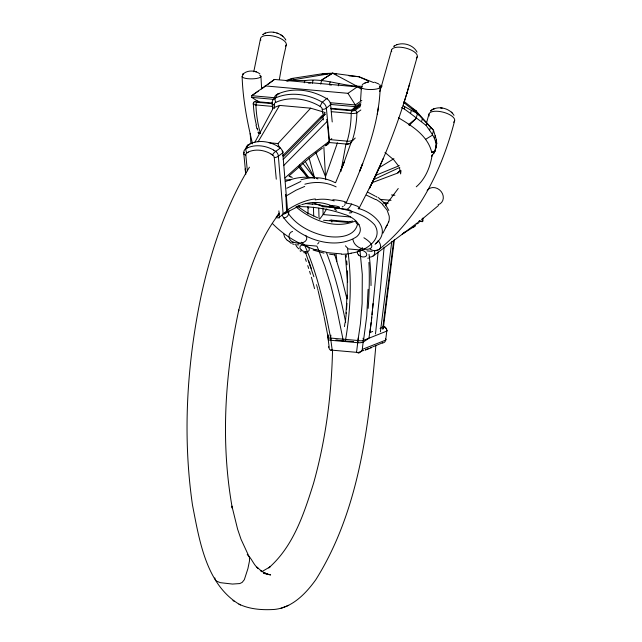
<?xml version="1.0" encoding="UTF-8"?>
<svg xmlns="http://www.w3.org/2000/svg" width="642" height="642" viewBox="0 0 642 642"><rect width="100%" height="100%" fill="white"/><g stroke="black" fill="none" stroke-linecap="round" stroke-linejoin="round"><path stroke-width="0.96" d="M356.567 352.073L358.364 337.604M368.091 289.325L366.751 316.105L363.324 342.001L368.917 338.27L371.333 321.811L373.05 303.546M332.54 349.762C331.593 394.83 325.719 439.939 313.521 483.386C303.987 513.664 293.41 546.374 268.733 567.905L269.961 566.926L261.727 571.717M307.959 206.716L308.056 214.139M327.179 98.282L327.091 98.764M347.218 298.795L347.314 270.788M361.422 87.16L360.555 100.505M347.065 295.151L345.966 313.352M380.216 87.103C378.997 127.79 362.361 165.917 346.295 202.607M346.977 303.353L346.544 309.532M375.859 345.557C368.821 425.622 359.44 510.093 315.856 579.638C305.857 593.577 292.158 607.902 274.054 609.467C262.265 610.157 249.73 609.338 238.952 604.122M384.101 247.25L380.706 285.513L375.482 333.96M378.098 251.961L372.697 308.417M346.287 312.654L345.837 317.389M431.954 156.15C430.052 167.498 425.181 179.19 416.265 186.814M345.757 318.183L345.316 322.164M288.9 210.849L288.571 213.818C297.214 225.992 311.691 233.102 326.008 236.152C336.729 238.086 353.734 237.612 357.345 224.949M372.023 314.556L372.408 311.049M371.437 319.828L371.734 317.188M371.14 322.461L370.025 332.147M432.17 154.722L431.793 156.166L435.164 150.934L436.753 143.343L436.367 139.812L433.543 130.326L415.864 110.713L404.187 101.556M283.419 214.147A4.43 3.844 43.7 0 0 286.549 211.194L285.883 195.441A4.43 3.844 44 0 0 285.505 194.349M382.64 329.177L393.65 240.83M383.258 328.921L394.397 239.586M380.401 331.826L391.764 241.593M352.972 239.554C355.379 254.007 385.858 251.536 363.886 237.749M356.535 352.33L332.203 350.179M344.481 326.609L344.995 322.774M279.358 79.48L282.271 62.836L286.3 44.828M377.279 114.075L378.459 106.925M253.767 71.776L260.564 38.408M343.061 341.143A4.43 1.14 -0.4 0 0 343.237 341.207L343.775 341.351A4.47 1.14 -0.4 0 0 344.561 341.496L357.626 342.692L360.427 323.793L362.128 303.457L362.297 274.319L359.897 249.963L362.489 247.692M431.544 152.627L435.164 150.934L436.753 143.343M345.276 341.584C350.556 311.049 352.145 279.583 347.547 248.855L359.897 249.955M340.91 171.478L345.958 144.049M401.001 170.579L400.624 173.934L399.605 168.381M328.552 142.741L329.426 140.325L326.385 108.201A6.685 5.449 43.7 0 0 322.356 102.239M330.895 335.148L330.598 338.061L332.171 349.89M304.292 82.794L304.846 80.627C324.242 77.714 342.579 86.526 361.936 86.285M312.285 83.291L313.015 80.435M320.679 84.086L321.73 79.977L332.556 73.212L358.894 76.727L373.684 82.585M330.165 81.967L329.426 84.824L331.408 85.049M338.326 85.843L338.88 83.677M436.014 146.199C436.263 138.158 430.292 131.779 426.144 125.415C418.809 119.902 411.715 114.268 404.219 108.907L404.781 106.741L403.232 105.818M410.607 113.241L411.337 110.376L404.781 106.741M409.139 125.455L416.185 118.401L417.452 113.465L415.864 110.713L411.538 108.338M421.617 121.531L422.356 118.674L417.452 113.465L403.385 102.23M426.144 125.415L426.705 123.248L422.356 118.674M429.715 130.013L430.445 127.156L426.705 123.248M434.554 138.311L435.292 135.454M435.814 141.978L436.367 139.812M434 153.326L434.49 151.424M391.548 50.092L381.188 87.031M417.276 56.592L406.747 93.708L409.781 83.54M346.881 144.225A4.502 1.132 -68.3 0 1 347.153 141.24L347.202 141.152A113.321 102.471 55.2 0 0 351.23 113.449A2.207 0.698 -84.1 0 1 351.968 110.785A2.199 0.57 -0.4 0 0 354.809 110.424L360.363 106.572M426.641 122.486L428.968 114.067M454.64 120.768C442.129 169.384 419.17 217.132 379.366 249.176C376.782 251.503 372.753 251.078 370.129 249.04M403.874 102.913L407.044 92.713C397.077 125.68 384.654 157.932 369.294 188.772L383.226 158.558M379.743 91.589L381.476 86.044M351.407 141.641L344.128 162.153L335.573 182.729M325.799 144.956A4.398 3.627 37.1 0 0 329.129 141.368L327.227 121.354A3.33 2.753 37.1 0 0 326.473 119.573M337.443 142.853L325.502 176.694L325.719 179.648M388.635 221.955L383.001 233.07M435.075 149.578L436.432 146.007M374.101 178.877L378.973 168.292M374.463 178.131L358.709 208.971M272.681 108.915L272.144 103.298A6.693 5.762 32.8 0 1 275.458 97.945L277.44 94.205C293.242 86.863 312.052 89.88 326.65 98.635A6.251 5.088 43.8 0 1 327.805 99.438A6.741 5.489 43.8 0 1 330.59 104.582L332.227 121.948M245.685 173.011L243.759 153.141A5.874 5.112 33.5 0 1 246.127 148.551L248.061 145.028L249.874 144.081M254.946 142.115L273.38 107.856L279.599 105.4L310.664 108.185L324.242 112.214M272.537 102.592L272.144 103.298A3.379 1.517 -5.4 0 0 274.182 104.943L274.535 108.418M244.289 152.218L243.759 153.141A3.403 1.629 -0.1 0 0 245.814 155.027M242.443 74.841C246.359 69.801 255.195 70.066 259.89 73.87M258.076 141.778L279.599 105.4M387.391 224.933L385.521 227.798M242.564 74.632L243.149 73.83L242.628 74.52M249.465 167.193C225.743 206.034 211.33 249.85 201.516 294.076L201.179 295.585C186.87 364.247 182.416 435.509 192.488 505.085C199.501 540.805 206.058 585.103 240.429 604.997M276.277 179.206L274.262 157.563A3.001 2.48 37.1 0 0 272.69 155.123C273.067 150.966 284.735 147.796 278.026 146.601M398.249 188.491L385.393 205.713M280.064 147.949L280.121 147.869A5.906 4.839 46.6 0 1 282.713 152.796A3.451 1.42 -9.4 0 0 282.151 151.135M359.063 208.65L359.079 207.575L357.714 206.347L351.647 204.068L349.368 207.47L347.105 209.388L339.016 208.337L334.354 208.907L336.376 210.528M362.184 85.001C362.537 83.115 370.522 81.414 368.372 82.032M279.647 213.112L276.172 217.333L279.11 213.738C257.209 242.002 246.865 277.2 238.471 311.426L238.8 309.925C224.812 374.832 220.543 442.651 232.324 508.247L231.931 506.145L237.596 529.16L241.015 539.224L249.449 557.489L249.497 560.867L247.916 568.635L244.329 579.694L242.13 582.43L239.771 583.562L232.46 584.059L220.391 582.679L216.482 581.114L215.455 580.047L214.781 577.88M319.612 219.259L323.103 214.548L350.46 216.996M269.006 142.757L277.954 143.559L310.664 108.185M344.272 205.432L345.107 204.533M375.072 244.393L377.544 241.817M305.712 235.325L306.699 237.315L306.643 239.362L305.56 241.071L303.53 242.411L298.658 243.374L293.145 242.162L291.027 243.27L290.007 242.355M282.632 155.789L325.149 112.486M283.483 156.648L325.301 114.059L320.968 117.863M399.059 171.671L400.086 170.628M283.146 159.425L323.111 118.842M283.756 165.5L327.227 121.354M430.67 110.922L431.753 109.975L430.678 110.93C437.435 105.071 449.44 107.976 454.006 115.311M304.846 80.627L290.296 80.242L332.556 73.212L323.568 73.565L292.19 78.412L290.296 80.242L286.83 81.301M375.843 243.422C392.824 229.403 372.946 211.836 358.124 208.417M351.198 110.593L355.299 106.66L361.021 102.696M284.936 178.003L306.611 158.526L329.129 141.376M288.868 176.06L305.616 161.23L316.819 152.258M438.438 205.536L421.722 219.516M326.971 144.827L326.457 145.228M326.385 108.201L330.59 104.582M379.366 249.176C382.07 246.761 379.887 242.724 378.082 240.453M351.487 110.93L360.844 104.213M263.308 34.187L262.755 34.636C269.664 29.644 280.706 32.333 285.409 39.21M355.259 138.03L351.944 141.36A7.062 6.211 57.4 0 1 351.615 141.906A7.383 6.5 57.3 0 1 350.981 142.644L350.267 143.302M327.059 98.21L322.356 102.239C308.353 94.125 290.593 91.316 275.458 97.953M348.421 143.495L347.595 144.169L329.619 142.556M394.292 45.951L393.747 46.393C400.945 41.192 413.039 44.186 417.027 52.114M408.416 124.652L416.185 118.401M278.355 156.231L282.753 152.804L287.544 210.504L283.138 213.786L278.355 156.231A5.874 4.807 46.2 0 0 275.434 151.175L273.661 150.156M413.328 227.292L414.973 226.024L403.104 233.6M413.946 226.819L415.591 225.551M417.733 222.597L373.114 256.062M267.979 84.367L274.447 79.448L357.281 86.863L361.51 89.15M360.507 104.855L351.848 110.922M316.209 152.7L322.428 148.085M274.447 79.448L251.744 95.682L251.76 97.391L260.082 102.744M329.426 140.325L331.802 138.608M397.896 172.666L399.204 171.719L397.871 172.666M360.523 104.975L358.822 106.195M358.397 106.492L352.386 110.737M258.277 91.148L251.744 95.682L274.648 97.736M261.543 88.885L265.627 86.044M256.351 124.789A101.396 91.686 55.2 0 1 253.341 103.474A2.175 1.966 55.2 0 1 255.42 101.532L257.001 100.425M254.176 102.929L253.389 103.482A4.398 1.132 -0.4 0 0 255.981 104.927L272.834 106.436M258.758 102.399L257.49 101.709L258.269 101.171M265.138 85.908L347.972 93.323L357.281 86.863M361.823 100.417L355.291 104.951L330.397 102.72M360.844 109.991L356.88 112.743A4.398 1.132 -0.4 0 1 351.198 113.449L331.36 111.676M285.963 196.091L296.131 190.152L304.709 186.429M286.573 210.496C295.224 204.814 304.91 200.063 315.342 198.924M327.572 143.688L328.038 143.391M328.503 143.094L328.969 142.797M321.73 79.977L332.628 73.22L336.44 74.071M329.731 220.286L330.991 220.094A3.202 0.538 1.6 0 0 331.609 220.15L349.93 221.803M379.43 167.522L393.923 158.678M425.461 139.426L432.275 135.261L433.543 130.326L430.445 127.156M286.838 188.226L300.825 181.469M342.186 206.949L343.189 206.363M288.723 80.427L292.19 78.412L293.996 79.094M321.867 74.52L323.568 73.565L327.492 73.918M288.675 211.314L298.843 206.122M355.251 221.049C335.116 229.651 311.683 220.318 295.97 206.844M246.143 148.575L247.74 147.837M355.74 107.246L359.311 105.497M373.516 179.672L399.805 167.418M328.479 336.986L327.885 337.259L329.089 346.431M330.919 350.155L331.529 349.882M248.414 152.13L246.961 152.828A3.459 1.846 60 0 1 246.175 148.615M378.298 249.818L375.787 250.428M274.206 104.919A3.379 2.793 37.1 0 1 275.803 102.343C290.096 95.963 306.932 98.659 320.149 106.395M382.993 327.219L383.731 326.914A3.017 0.498 1.6 0 0 383.37 326.433L382.969 326.337M375.45 175.459L399.34 165.652M431.496 152.443L435.164 150.934M380.04 328.439L381.517 327.829M376.172 345.452L382.399 342.884A3.001 0.498 1.6 0 0 382.351 342.507M292.583 231.369C287.247 232.99 288.274 240.59 293.113 242.146M375.393 345.773L373.066 346.72M372.689 331.441L369.776 332.62M296.748 206.531L300.448 205.127M372.296 347.033L370.747 347.651M285.521 181.509C294.646 177.706 304.87 176.028 314.62 178.091M365.683 82.69L364.961 82.97M367.681 348.871L368.452 348.566M366.919 349.176L365.402 349.77M365.29 350.099L371.509 347.659M280.771 608.407L288.691 605.334M363.894 350.347L362.393 350.925M361.655 351.206L358.027 352.578M371.413 182.93L398.361 172.826M325.711 145.606L325.727 145.598A3.708 3.049 36.8 0 1 325.037 145.758M285.778 80.627L292.19 78.412M397.591 44.386L396.868 44.619M339.273 207.679L336.673 207.968L322.926 206.652L313.168 202.623M301.676 204.726C312.654 201.018 325.229 201.805 335.276 207.759M349.681 221.739L352.586 221.008M279.326 217.782L278.869 210.889M367.545 82.184L367.794 82.128M367.754 258.22L368.652 258.044M350.917 253.084C363.87 252.097 384.221 239.747 374.639 224.861C361.085 210.038 339.137 208.586 320.51 205.215M285.69 179.953L290.698 179.92M332.612 73.22L356.952 86.213L362.056 88.307M296.628 206.58C312.863 206.523 329.29 208.851 344.577 214.444C353.493 216.627 366.662 227.709 356.864 236.577C333.832 251.953 295.689 237.564 282.167 215.311M349.288 212.943C355.042 213.16 349.954 209.348 347.009 209.42M341.504 253.919L326.272 252.555M379.871 86.558L381.862 86.582M372.191 251.383L366.919 250.87M296.829 244.795L298.867 244.851M353.517 341.544L351.455 341.456A27.269 4.984 1.2 0 1 348.301 341.247L342.603 340.758M263.774 573.162L265.555 573.258M306.788 253.084L303.746 252.627M308.288 83.043L310.287 83.171M347.258 141.16L331.28 139.731M301.379 242.227L304.541 245.003L316.891 246.111L318.167 249.024L324.868 266.342L330.702 284.92L336.938 309.637L343.43 341.416L344.192 341.464A4.47 1.14 -0.4 0 0 345.115 341.48L345.958 341.448A4.43 1.14 -0.4 0 0 346.263 341.432M357.65 342.692L358.372 342.74A4.43 1.132 -0.5 0 0 362.955 342.186M349.079 75.844L358.894 76.727L368.693 81.141M251.76 97.391L273.661 99.358M330.413 104.429L355.299 106.66L355.291 104.951L347.972 93.323M257.49 101.709L272.377 103.041M330.919 108.281L352.747 110.239M272.593 103.675L256.712 102.247A2.199 0.57 -0.4 0 1 255.428 101.524M331.136 108.907L351.968 110.777M391.492 194.943L394.886 195.248M380.152 199.365L391.05 200.336M383.82 202.824L387.222 203.129M383.242 202.976L388.113 203.41M418.407 221.281L422.396 221.642L423.006 221.008L422.853 218.071M323.568 220.254L348.518 222.485M276.445 217.726L277.962 217.863A4.807 3.94 36.3 0 0 279.318 217.766M357.987 340.517L330.598 338.061A4.165 0.907 -6.4 0 1 327.757 337.267M343.454 341.416L331.079 340.316C324.9 307.919 318.015 275.274 304.533 245.003M331.031 340.308L330.461 340.244A4.43 1.14 -0.3 0 1 328.222 339.417M305.568 203.53L312.51 204.228M344.465 202.816L351.591 204.052M329.603 254.216L335.028 254.89M264.175 573.499L270.627 574.951L263.661 572.841L267.136 573.884M337.122 340.156L335.838 339.963M413.881 110.408L415.864 110.713L418.367 115.014M274.391 32.453L273.315 32.285M374.535 82.184L378.66 83.917M323.929 253.133L313.152 250.051M316.289 178.468L317.95 178.893M292.511 243.92L294.237 244.401M315.904 249.955C299.629 244.682 284.334 235.783 272.385 223.472M276.911 33.095L277.97 33.464M419.748 220.631L422.396 221.642L422.235 218.705M379.229 84.784L382.006 85.884M366.494 195.184L375.554 199.542M317.581 217.766L307.077 212.767L298.185 206.836M367.794 192.191L375.153 196.075M401.547 107.615L404.219 108.907M289.919 241.89L289.51 241.689M411.337 110.376L417.452 113.465M289.486 176.341L290.778 177.031M290.962 176.775L292.246 177.465M289.309 241.585L288.362 241.031M398.489 117.799C411.995 125.848 427.652 135.671 431.649 151.977M271.076 154.16L272.69 155.131M265.395 573.37L260.323 570.481L261.784 571.332L256.896 567.143L257.98 568.29C253.365 564.583 251.76 558.211 247.21 554.616M232.934 600.559L234.394 601.418M280.498 34.644L281.453 35.23M300.039 250.837L300.929 251.415M288.001 240.79L287.488 240.413M384.983 152.435L393.803 159.858L398.409 165.837M378.234 197.519L384.606 203.145M282.945 36.337L282.087 35.671M287.319 240.285L286.773 239.827M452.161 112.831L451.374 112.101M286.669 239.731L284.631 237.107L283.716 234.081M382.471 204.517L387.086 210.054L389.156 215.969A61.544 29.428 1.4 0 1 388.739 221.963M298.723 166.904L307.847 177.569M299.124 166.671L307.991 177.481M302.799 163.277L314.636 178.091L309.099 157.972M299.533 164.97L308.361 177.16M385.12 203.843L388.819 210.472M305.343 161.543L314.636 178.091M285.578 39.523L285.851 40.085M258.565 132.557L258.798 133.022A7.062 6.468 48.6 0 0 259.047 133.464M315.928 152.66L325.502 176.694L323.857 146.761M305.351 252.049L313.866 276.75M326.601 252.98C335.276 275.338 340.942 298.723 345.645 322.188M334.602 254.449L340.766 274.343L346.913 298.819M308.569 260.492L311.282 268.452M287.496 211.467L288.571 213.818A4.422 3.748 -30.3 0 1 283.331 217.903M277.954 143.559L279.093 147.259M316.546 284.711L316.763 285.513M316.979 286.316L317.405 287.921M317.621 288.731L318.039 290.353M256.014 125.134L256.952 128.761M318.247 291.163L323.889 315.679M252.555 143.856C247.162 121.787 242.861 99.309 242.122 76.55M324.066 316.554L328.439 338.88M331.585 220.158L331.89 222.108M336.103 254.264L336.873 261.286M346.11 254.73L346.367 257.169M245.164 168.934L245.742 174.6M247.347 170.812L245.822 155.019A3.001 2.48 37.1 0 1 246.961 152.828M322.252 109.3L322.653 113.49M322.854 115.608L323.263 119.902M345.308 255.388L347.643 282.191M346.704 260.917L346.993 264.801M261.647 88.813L260.917 76.358M250.187 133.552L250.942 143.736M329.033 347.523L329.041 347.667A4.59 3.499 -36 0 0 330.823 350.235A4.807 0.794 1.5 0 0 332.179 350.331M319.058 218.545L318.721 208.225M313.713 216.001L313.44 207.23M323.135 214.484L322.91 208.128M342.619 340.75A34.548 6.316 1.2 0 1 337.09 340.164M379.703 86.285A9.397 2.407 -0.4 0 1 370.153 89.543A9.397 2.407 -0.4 0 1 362.457 86.084M332.869 199.694A9.381 1.196 7.8 0 1 343.069 201.219A9.381 1.196 7.8 0 1 345.902 202.88M248.085 145.052A3.467 1.854 56.9 0 1 249.778 144.795M245.91 148.463A5.906 5.152 33.7 0 1 248.045 145.004M249.77 143.936A30.423 25.102 37.1 0 1 278.098 146.472M278.267 156.231A3.403 1.42 -10.6 0 1 274.254 157.571M247.684 147.748A29.861 24.637 37.1 0 1 273.701 150.076M248.326 151.985A25.287 20.865 37.1 0 1 271.141 154.024M287.648 210.528A4.165 3.427 52.1 0 1 284.037 213.353M287.897 209.412A3.387 1.445 -4.7 0 1 287.431 210.48M281.918 214.942A4.59 2.777 -37 0 1 279.262 217.1M282.978 213.754A6.051 4.951 -45.4 0 1 282.472 214.829M315.222 199.863A193.049 86.534 -78.5 0 1 334.193 200.922M322.91 206.756A7.295 2.905 -83.3 0 1 321.851 205.384M300.946 179.832A213.858 95.586 -80.1 0 1 335.076 182.633M304.878 184.206A209.436 93.876 -80.4 0 1 336.143 186.878M259.665 75.194A9.397 2.407 -0.4 0 1 252.113 78.854A9.397 2.407 -0.4 0 1 242.837 75.587M275.787 102.359A3.411 1.677 70.9 0 1 275.482 98.001M278.989 94.045A3.419 1.709 70.1 0 0 277.464 94.246L276.333 94.799A6.741 5.81 32.9 0 0 274.198 99.101M322.34 102.279A3.411 0.441 -63.6 0 0 320.117 106.436A3.371 2.785 37.1 0 1 322.252 109.3A3.379 1.517 -5.4 0 0 326.337 108.201M330.325 102.953A3.419 1.533 -5.4 0 1 330.526 104.574M326.369 145.036A3.395 2.319 -51.8 0 1 325.719 145.397M328.327 142.693A6.139 4.807 -61.1 0 1 326.866 144.675M255.989 104.919A2.207 0.754 -84.8 0 1 256.712 102.279M354.817 110.432A2.175 1.966 55.2 0 1 356.888 112.743A101.396 91.686 55.2 0 1 352.314 140.381M257.827 130.174A101.396 91.686 55.2 0 1 257.298 128.376M260.171 133.448A4.285 1.164 -0.7 0 1 258.1 132.629M258.14 132.252A4.285 1.164 -0.7 0 1 258.437 131.995M260.411 133.375A113.321 102.471 55.2 0 1 255.933 104.927M352.145 140.381A4.285 1.164 -0.7 0 1 347.202 141.24M347.202 144.394A4.502 1.132 -68.3 0 0 347.579 144.209A4.887 4.35 52.4 0 0 350.219 143.246M404.388 232.075A4.285 3.74 45.3 0 1 402.245 234.049M419.563 220.575A4.398 3.812 44.1 0 1 416.265 223.922M323.52 214.484A153.334 55.3 -4 0 1 326.762 208.923M298.947 248.911A9.381 6.075 23 0 1 295.601 244.273M369.03 254.296A193.049 65.669 -75.4 0 1 371.028 285.586M347.803 248.173A7.295 4.887 50.7 0 1 345.452 245.806M368.925 262.442A209.436 66.961 -76.6 0 1 368.179 308.361M305.335 258.678A193.049 64.288 85.6 0 1 306.306 261.422M307.743 265.619A193.049 64.288 85.6 0 1 308.674 268.468M309.588 271.349A193.049 64.288 85.6 0 1 310.495 274.27M311.378 277.232A193.049 64.288 85.6 0 1 314.548 288.643M318.905 242.467A7.295 1.276 -53 0 1 317.646 243.928M357.995 352.538A4.807 0.738 1.9 0 1 356.607 352.45M383.37 326.409A3.467 2.833 -74.7 0 1 385.93 328.423M383.731 326.85A3.451 3.266 59.2 0 1 386.709 331.071M386.821 330.036A5.906 1.42 4.8 0 1 386.749 331.087M382.399 342.94A3.403 3.234 60.2 0 0 385.617 340.124A5.874 1.388 4.8 0 0 385.449 338.952M328.006 337.243A3.387 3.114 63.7 0 1 328.375 334.963M363.436 340.453A4.165 1.212 5.7 0 1 358.059 340.477M363.035 338.238A3.387 3.114 63.7 0 1 363.236 340.396M328.856 347.523A6.051 4.992 -16 0 1 328.76 346.455M361.558 350.572A4.59 4.486 -5.2 0 1 358.124 353.156M362.417 349.441A6.051 5.176 -13.4 0 1 361.863 350.484M427.131 190.513A9.397 8.137 44 0 1 441.214 191.605A9.397 8.137 44 0 1 438.117 204.726M374.414 250.87A9.381 6.075 23 0 1 369.575 257.249M308.802 208.096A42.516 13.899 26.2 0 1 308.208 207.727M375.923 196.388A59.321 28.168 -0.9 0 1 377.039 197.166M375.947 199.397A61.576 28.954 0.4 0 1 382.801 204.437M359.103 224.684A4.422 3.748 -30.3 0 1 355.853 221.041M326.232 252.162A59.313 36.104 21.8 0 1 315.968 249.569M351.134 253.381A59.313 36.963 21.7 0 1 341.672 254.272M312.245 203.955A59.337 10.079 8.4 0 1 320.438 204.959M260.829 40.165A13.265 5.393 14.4 0 1 274.495 36.329A13.265 5.393 14.4 0 1 285.409 46.232M391.7 51.641A13.265 5.393 14.4 0 1 405.816 48.134A13.265 5.393 14.4 0 1 416.321 58.013M429.193 115.961A13.265 5.401 14.4 0 1 443.165 112.19A13.265 5.401 14.4 0 1 453.525 122.229M363.356 340.437L362.273 349.409L385.657 340.132L386.789 331.095L363.356 340.437M362.698 163.485L359.729 171.069L362.698 163.485M344.104 162.241L341.207 169.504L344.104 162.241M433.671 108.875L432.949 109.22L434.401 108.602L433.671 108.875M265.242 33.103L264.52 33.44L265.242 33.103M441.953 108.049L440.885 107.928L441.953 108.049M256.182 71.784L255.612 71.623L256.182 71.784M332.034 206.885A4.967 0.754 8.3 0 0 339.554 207.334A4.967 0.754 8.3 0 0 332.331 205.6A4.967 0.754 8.3 0 0 332.034 206.885M301.234 249.939A4.967 3.122 22.1 0 0 309.179 250.324A4.967 3.122 22.1 0 0 303.377 244.979A4.967 3.122 22.1 0 0 301.234 249.939M358.613 255.026A4.967 3.122 22.1 0 0 366.598 255.516A4.967 3.122 22.1 0 0 360.892 250.123A4.967 3.122 22.1 0 0 358.613 255.026"/></g></svg>
